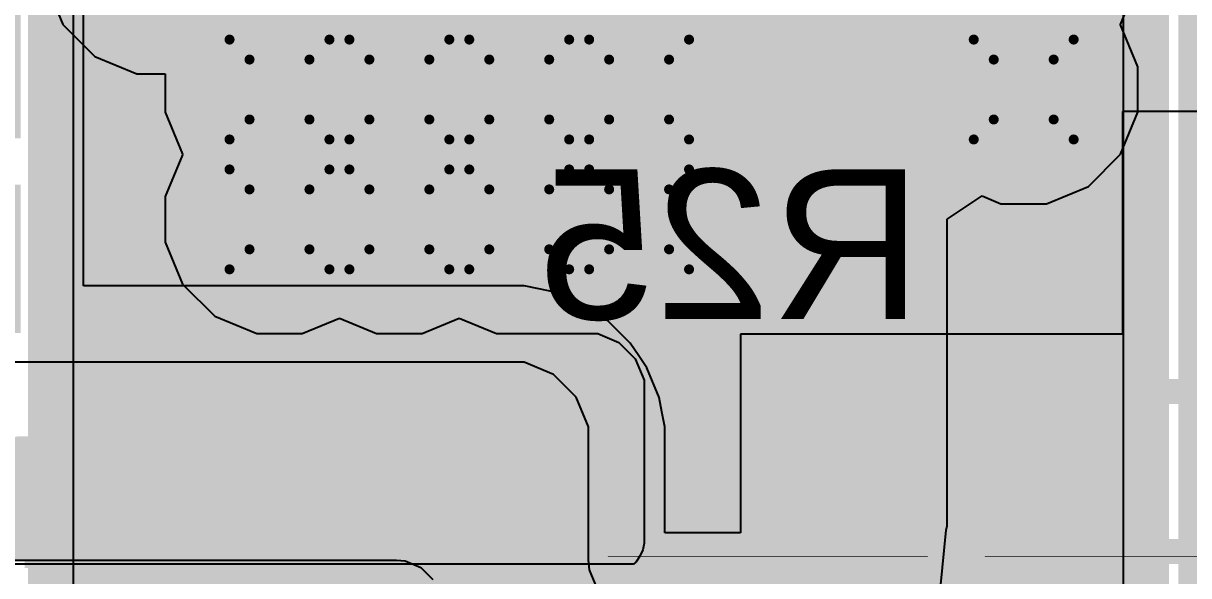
# Model space of a CAD drawing. Header units: inches. Extents: x -12 to 5357, y -8 to 5291.
# Drawn here: x 25.78 to 31.7, y 29.91 to 32.72 of the extents above; entities that cross this region are included whole.
import ezdxf

# ---------------------------------------------------------------- set-up
doc = ezdxf.new("R2010")
doc.units = ezdxf.units.IN
for name, color, linetype in [('Bottom Layer', 5, 'Continuous'), ('Bottom Overlay', 54, 'Continuous'), ('Bottom Paste', 16, 'Continuous'), ('Bottom Solder', 6, 'Continuous'), ('Drill Drawing', 1, 'Continuous'), ('Ground', 16, 'Continuous'), ('Power', 76, 'Continuous'), ('Top Layer', 1, 'Continuous'), ('Top Paste', 8, 'Continuous'), ('Top Solder', 216, 'Continuous'), ('Via Holes', 16, 'Continuous')]:
    doc.layers.add(name, color=color, linetype=linetype)
doc.styles.add('Arial', font='', dxfattribs={"height": 0.2})
doc.styles.get('Arial').set_extended_font_data('Arial')

# ---------------------------------------------------------------- blocks, each defined once
blk = doc.blocks.new('C___0402_B_12')
at = {"layer": 'Bottom Layer'}
for points in [[(-0.2413, 0.3175), (-0.2413, -0.3175), (-0.6985, -0.3175), (-0.6985, 0.3175)], [(0.6985, 0.3175), (0.6985, -0.3175), (0.2413, -0.3175), (0.2413, 0.3175)]]:
    blk.add_hatch(color=5, dxfattribs=at).paths.add_polyline_path(points)
at = {"layer": 'Bottom Paste'}
for points in [[(-0.2413, 0.3175), (-0.2413, -0.3175), (-0.6985, -0.3175), (-0.6985, 0.3175)], [(0.6985, 0.3175), (0.6985, -0.3175), (0.2413, -0.3175), (0.2413, 0.3175)]]:
    blk.add_hatch(color=16, dxfattribs=at).paths.add_polyline_path(points)
at = {"layer": 'Bottom Solder'}
for points in [[(-0.1813, 0.3775), (-0.1813, -0.3775), (-0.7585, -0.3775), (-0.7585, 0.3775)], [(0.7585, 0.3775), (0.7585, -0.3775), (0.1813, -0.3775), (0.1813, 0.3775)]]:
    blk.add_hatch(color=6, dxfattribs=at).paths.add_polyline_path(points)
at = {"layer": 'Bottom Overlay', "const_width": 0.127}
for points in [[(-0.7874, -0.4064), (-0.7874, 0.4064)], [(-0.7874, 0.4064), (-0.2794, 0.4064)], [(0.2794, 0.4064), (0.7874, 0.4064)], [(0.7874, -0.4064), (0.7874, 0.4064)], [(-0.7874, -0.4064), (-0.2794, -0.4064)], [(0.2794, -0.4064), (0.7874, -0.4064)]]:
    blk.add_lwpolyline(points, dxfattribs=at)
at = {"layer": 'Bottom Overlay', "const_width": 0.0635}
for points in [[(-0.8191, 0.4064, 1), (-0.7556, 0.4064, 1)], [(-0.8191, 0.4064, 1), (-0.7556, 0.4064, 1)], [(-0.3112, 0.4064, 1), (-0.2477, 0.4064, 1)], [(0.2477, 0.4064, 1), (0.3111, 0.4064, 1)], [(0.7556, 0.4064, 1), (0.8191, 0.4064, 1)], [(0.7556, 0.4064, 1), (0.8191, 0.4064, 1)], [(-0.8191, -0.4064, 1), (-0.7556, -0.4064, 1)], [(-0.8191, -0.4064, 1), (-0.7556, -0.4064, 1)], [(-0.3112, -0.4064, 1), (-0.2477, -0.4064, 1)], [(0.2477, -0.4064, 1), (0.3111, -0.4064, 1)], [(0.7556, -0.4064, 1), (0.8191, -0.4064, 1)], [(0.7556, -0.4064, 1), (0.8191, -0.4064, 1)]]:
    blk.add_lwpolyline(points, format="xyb", close=True, dxfattribs=at)
blk = doc.blocks.new('48_UFQFPN_7_7__19')
at = {"layer": 'Top Layer'}
blk.add_hatch(color=1, dxfattribs=at).paths.add_polyline_path([(-2.8, 2.8), (2.8, 2.8), (2.8, -2.8), (-2.8, -2.8)])
at = {"layer": 'Top Paste'}
blk.add_hatch(color=8, dxfattribs=at).paths.add_polyline_path([(-2.8, 2.8), (2.8, 2.8), (2.8, -2.8), (-2.8, -2.8)])
at = {"layer": 'Top Solder'}
for points in [[(-2.9016, 2.9016), (2.9016, 2.9016), (2.9016, -2.9016), (-2.9016, -2.9016)], [(-1.0016, -3.7016), (-1.0016, -2.9484), (-0.4984, -2.9484), (-0.4984, -3.7016)], [(-0.5016, -3.7016), (-0.5016, -2.9484), (0.0016, -2.9484), (0.0016, -3.7016)], [(-0.0016, -3.7016), (-0.0016, -2.9484), (0.5016, -2.9484), (0.5016, -3.7016)], [(0.4984, -3.7016), (0.4984, -2.9484), (1.0016, -2.9484), (1.0016, -3.7016)], [(0.9984, -3.7016), (0.9984, -2.9484), (1.5016, -2.9484), (1.5016, -3.7016)], [(1.4984, -3.7016), (1.4984, -2.9484), (2.0016, -2.9484), (2.0016, -3.7016)]]:
    blk.add_hatch(color=216, dxfattribs=at).paths.add_polyline_path(points)
blk = doc.blocks.new('R___0402_B_43')
at = {"layer": 'Bottom Layer'}
for points in [[(-0.2413, 0.3175), (-0.2413, -0.3175), (-0.6985, -0.3175), (-0.6985, 0.3175)], [(0.6985, 0.3175), (0.6985, -0.3175), (0.2413, -0.3175), (0.2413, 0.3175)]]:
    blk.add_hatch(color=5, dxfattribs=at).paths.add_polyline_path(points)
at = {"layer": 'Bottom Paste'}
for points in [[(-0.2413, 0.3175), (-0.2413, -0.3175), (-0.6985, -0.3175), (-0.6985, 0.3175)], [(0.6985, 0.3175), (0.6985, -0.3175), (0.2413, -0.3175), (0.2413, 0.3175)]]:
    blk.add_hatch(color=16, dxfattribs=at).paths.add_polyline_path(points)
at = {"layer": 'Bottom Solder'}
for points in [[(-0.1863, 0.3725), (-0.1863, -0.3725), (-0.7535, -0.3725), (-0.7535, 0.3725)], [(0.7535, 0.3725), (0.7535, -0.3725), (0.1863, -0.3725), (0.1863, 0.3725)]]:
    blk.add_hatch(color=6, dxfattribs=at).paths.add_polyline_path(points)
at = {"layer": 'Bottom Overlay'}
for points, const_width in [([(-0.7874, 0.4064), (-0.7874, -0.4064)], 0.127), ([(0.7874, 0.4064), (-0.7874, 0.4064)], 0.127), ([(0.8128, 0.4318), (-0.8128, 0.4318)], 0.00323), ([(0.7874, 0.4064), (0.7874, -0.4064)], 0.127), ([(0.7874, -0.4064), (-0.7874, -0.4064)], 0.127)]:
    blk.add_lwpolyline(points, dxfattribs=dict(at, const_width=const_width))
for points, const_width in [([(-0.8191, 0.4064, 1), (-0.7556, 0.4064, 1)], 0.0635), ([(-0.8191, 0.4064, 1), (-0.7556, 0.4064, 1)], 0.0635), ([(-0.8136, 0.4318, 1), (-0.812, 0.4318, 1)], 0.00161), ([(0.7556, 0.4064, 1), (0.8191, 0.4064, 1)], 0.0635), ([(0.7556, 0.4064, 1), (0.8191, 0.4064, 1)], 0.0635), ([(0.812, 0.4318, 1), (0.8136, 0.4318, 1)], 0.00161), ([(-0.8191, -0.4064, 1), (-0.7556, -0.4064, 1)], 0.0635), ([(-0.8191, -0.4064, 1), (-0.7556, -0.4064, 1)], 0.0635), ([(0.7556, -0.4064, 1), (0.8191, -0.4064, 1)], 0.0635), ([(0.7556, -0.4064, 1), (0.8191, -0.4064, 1)], 0.0635)]:
    blk.add_lwpolyline(points, format="xyb", close=True, dxfattribs=dict(at, const_width=const_width))
blk = doc.blocks.new('R___0402_B_44')
at = {"layer": 'Bottom Layer'}
for points in [[(-0.2413, 0.3175), (-0.2413, -0.3175), (-0.6985, -0.3175), (-0.6985, 0.3175)], [(0.6985, 0.3175), (0.6985, -0.3175), (0.2413, -0.3175), (0.2413, 0.3175)]]:
    blk.add_hatch(color=5, dxfattribs=at).paths.add_polyline_path(points)
at = {"layer": 'Bottom Paste'}
for points in [[(-0.2413, 0.3175), (-0.2413, -0.3175), (-0.6985, -0.3175), (-0.6985, 0.3175)], [(0.6985, 0.3175), (0.6985, -0.3175), (0.2413, -0.3175), (0.2413, 0.3175)]]:
    blk.add_hatch(color=16, dxfattribs=at).paths.add_polyline_path(points)
at = {"layer": 'Bottom Solder'}
for points in [[(-0.1863, 0.3725), (-0.1863, -0.3725), (-0.7535, -0.3725), (-0.7535, 0.3725)], [(0.7535, 0.3725), (0.7535, -0.3725), (0.1863, -0.3725), (0.1863, 0.3725)]]:
    blk.add_hatch(color=6, dxfattribs=at).paths.add_polyline_path(points)
at = {"layer": 'Bottom Overlay'}
for points, const_width in [([(-0.7874, 0.4064), (-0.7874, -0.4064)], 0.127), ([(0.7874, 0.4064), (-0.7874, 0.4064)], 0.127), ([(0.8128, 0.4318), (-0.8128, 0.4318)], 0.00323), ([(0.7874, 0.4064), (0.7874, -0.4064)], 0.127), ([(0.7874, -0.4064), (-0.7874, -0.4064)], 0.127)]:
    blk.add_lwpolyline(points, dxfattribs=dict(at, const_width=const_width))
for points, const_width in [([(-0.8191, 0.4064, 1), (-0.7556, 0.4064, 1)], 0.0635), ([(-0.8191, 0.4064, 1), (-0.7556, 0.4064, 1)], 0.0635), ([(-0.8136, 0.4318, 1), (-0.812, 0.4318, 1)], 0.00161), ([(0.7556, 0.4064, 1), (0.8191, 0.4064, 1)], 0.0635), ([(0.7556, 0.4064, 1), (0.8191, 0.4064, 1)], 0.0635), ([(0.812, 0.4318, 1), (0.8136, 0.4318, 1)], 0.00161), ([(-0.8191, -0.4064, 1), (-0.7556, -0.4064, 1)], 0.0635), ([(-0.8191, -0.4064, 1), (-0.7556, -0.4064, 1)], 0.0635), ([(0.7556, -0.4064, 1), (0.8191, -0.4064, 1)], 0.0635), ([(0.7556, -0.4064, 1), (0.8191, -0.4064, 1)], 0.0635)]:
    blk.add_lwpolyline(points, format="xyb", close=True, dxfattribs=dict(at, const_width=const_width))
blk = doc.blocks.new('C___0402_B_103')
at = {"layer": 'Bottom Layer'}
for points in [[(-0.2413, 0.3175), (-0.2413, -0.3175), (-0.6985, -0.3175), (-0.6985, 0.3175)], [(0.6985, 0.3175), (0.6985, -0.3175), (0.2413, -0.3175), (0.2413, 0.3175)]]:
    blk.add_hatch(color=5, dxfattribs=at).paths.add_polyline_path(points)
at = {"layer": 'Bottom Paste'}
for points in [[(-0.2413, 0.3175), (-0.2413, -0.3175), (-0.6985, -0.3175), (-0.6985, 0.3175)], [(0.6985, 0.3175), (0.6985, -0.3175), (0.2413, -0.3175), (0.2413, 0.3175)]]:
    blk.add_hatch(color=16, dxfattribs=at).paths.add_polyline_path(points)
at = {"layer": 'Bottom Solder'}
for points in [[(-0.1813, 0.3775), (-0.1813, -0.3775), (-0.7585, -0.3775), (-0.7585, 0.3775)], [(0.7585, 0.3775), (0.7585, -0.3775), (0.1813, -0.3775), (0.1813, 0.3775)]]:
    blk.add_hatch(color=6, dxfattribs=at).paths.add_polyline_path(points)
at = {"layer": 'Bottom Overlay', "const_width": 0.127}
for points in [[(-0.7874, 0.4064), (-0.7874, -0.4064)], [(-0.2794, 0.4064), (-0.7874, 0.4064)], [(0.7874, 0.4064), (0.2794, 0.4064)], [(0.7874, 0.4064), (0.7874, -0.4064)], [(-0.2794, -0.4064), (-0.7874, -0.4064)], [(0.7874, -0.4064), (0.2794, -0.4064)]]:
    blk.add_lwpolyline(points, dxfattribs=at)
at = {"layer": 'Bottom Overlay', "const_width": 0.0635}
for points in [[(-0.8191, 0.4064, 1), (-0.7556, 0.4064, 1)], [(-0.8191, 0.4064, 1), (-0.7556, 0.4064, 1)], [(-0.3112, 0.4064, 1), (-0.2477, 0.4064, 1)], [(0.2477, 0.4064, 1), (0.3111, 0.4064, 1)], [(0.7556, 0.4064, 1), (0.8191, 0.4064, 1)], [(0.7556, 0.4064, 1), (0.8191, 0.4064, 1)], [(-0.8192, -0.4064, 1), (-0.7557, -0.4064, 1)], [(-0.8192, -0.4064, 1), (-0.7557, -0.4064, 1)], [(-0.3112, -0.4064, 1), (-0.2477, -0.4064, 1)], [(0.2477, -0.4064, 1), (0.3112, -0.4064, 1)], [(0.7556, -0.4064, 1), (0.8191, -0.4064, 1)], [(0.7556, -0.4064, 1), (0.8191, -0.4064, 1)]]:
    blk.add_lwpolyline(points, format="xyb", close=True, dxfattribs=at)
blk = doc.blocks.new('C___0402_B_104')
at = {"layer": 'Bottom Layer'}
for points in [[(-0.2413, 0.3175), (-0.2413, -0.3175), (-0.6985, -0.3175), (-0.6985, 0.3175)], [(0.6985, 0.3175), (0.6985, -0.3175), (0.2413, -0.3175), (0.2413, 0.3175)]]:
    blk.add_hatch(color=5, dxfattribs=at).paths.add_polyline_path(points)
at = {"layer": 'Bottom Paste'}
for points in [[(-0.2413, 0.3175), (-0.2413, -0.3175), (-0.6985, -0.3175), (-0.6985, 0.3175)], [(0.6985, 0.3175), (0.6985, -0.3175), (0.2413, -0.3175), (0.2413, 0.3175)]]:
    blk.add_hatch(color=16, dxfattribs=at).paths.add_polyline_path(points)
at = {"layer": 'Bottom Solder'}
for points in [[(-0.1813, 0.3775), (-0.1813, -0.3775), (-0.7585, -0.3775), (-0.7585, 0.3775)], [(0.7585, 0.3775), (0.7585, -0.3775), (0.1813, -0.3775), (0.1813, 0.3775)]]:
    blk.add_hatch(color=6, dxfattribs=at).paths.add_polyline_path(points)
at = {"layer": 'Bottom Overlay', "const_width": 0.127}
for points in [[(-0.7874, 0.4064), (-0.7874, -0.4064)], [(-0.2794, 0.4064), (-0.7874, 0.4064)], [(0.7874, 0.4064), (0.2794, 0.4064)], [(0.7874, 0.4064), (0.7874, -0.4064)], [(-0.2794, -0.4064), (-0.7874, -0.4064)], [(0.7874, -0.4064), (0.2794, -0.4064)]]:
    blk.add_lwpolyline(points, dxfattribs=at)
at = {"layer": 'Bottom Overlay', "const_width": 0.0635}
for points in [[(-0.8191, 0.4064, 1), (-0.7556, 0.4064, 1)], [(-0.8191, 0.4064, 1), (-0.7556, 0.4064, 1)], [(-0.3111, 0.4064, 1), (-0.2477, 0.4064, 1)], [(0.2477, 0.4064, 1), (0.3112, 0.4064, 1)], [(0.7556, 0.4064, 1), (0.8191, 0.4064, 1)], [(0.7556, 0.4064, 1), (0.8191, 0.4064, 1)], [(-0.8191, -0.4064, 1), (-0.7556, -0.4064, 1)], [(-0.8191, -0.4064, 1), (-0.7556, -0.4064, 1)], [(-0.3111, -0.4064, 1), (-0.2477, -0.4064, 1)], [(0.2477, -0.4064, 1), (0.3112, -0.4064, 1)], [(0.7556, -0.4064, 1), (0.8191, -0.4064, 1)], [(0.7556, -0.4064, 1), (0.8191, -0.4064, 1)]]:
    blk.add_lwpolyline(points, format="xyb", close=True, dxfattribs=at)
blk = doc.blocks.new('C___0402_B_111')
at = {"layer": 'Bottom Layer'}
for points in [[(-0.2413, 0.3175), (-0.2413, -0.3175), (-0.6985, -0.3175), (-0.6985, 0.3175)], [(0.6985, 0.3175), (0.6985, -0.3175), (0.2413, -0.3175), (0.2413, 0.3175)]]:
    blk.add_hatch(color=5, dxfattribs=at).paths.add_polyline_path(points)
at = {"layer": 'Bottom Paste'}
for points in [[(-0.2413, 0.3175), (-0.2413, -0.3175), (-0.6985, -0.3175), (-0.6985, 0.3175)], [(0.6985, 0.3175), (0.6985, -0.3175), (0.2413, -0.3175), (0.2413, 0.3175)]]:
    blk.add_hatch(color=16, dxfattribs=at).paths.add_polyline_path(points)
at = {"layer": 'Bottom Solder'}
for points in [[(-0.1813, 0.3775), (-0.1813, -0.3775), (-0.7585, -0.3775), (-0.7585, 0.3775)], [(0.7585, 0.3775), (0.7585, -0.3775), (0.1813, -0.3775), (0.1813, 0.3775)]]:
    blk.add_hatch(color=6, dxfattribs=at).paths.add_polyline_path(points)
at = {"layer": 'Bottom Overlay', "const_width": 0.127}
for points in [[(-0.7874, 0.4064), (-0.7874, -0.4064)], [(-0.2794, 0.4064), (-0.7874, 0.4064)], [(0.2794, 0.4064), (0.7874, 0.4064)], [(0.7874, 0.4064), (0.7874, -0.4064)], [(-0.7874, -0.4064), (-0.2794, -0.4064)], [(0.2794, -0.4064), (0.7874, -0.4064)]]:
    blk.add_lwpolyline(points, dxfattribs=at)
at = {"layer": 'Bottom Overlay', "const_width": 0.0635}
for points in [[(-0.8191, 0.4064, 1), (-0.7556, 0.4064, 1)], [(-0.8191, 0.4064, 1), (-0.7556, 0.4064, 1)], [(-0.3112, 0.4064, 1), (-0.2477, 0.4064, 1)], [(0.2477, 0.4064, 1), (0.3111, 0.4064, 1)], [(0.7556, 0.4064, 1), (0.8191, 0.4064, 1)], [(0.7556, 0.4064, 1), (0.8191, 0.4064, 1)], [(-0.8191, -0.4064, 1), (-0.7556, -0.4064, 1)], [(-0.8191, -0.4064, 1), (-0.7556, -0.4064, 1)], [(-0.3112, -0.4064, 1), (-0.2477, -0.4064, 1)], [(0.2477, -0.4064, 1), (0.3111, -0.4064, 1)], [(0.7556, -0.4064, 1), (0.8191, -0.4064, 1)], [(0.7556, -0.4064, 1), (0.8191, -0.4064, 1)]]:
    blk.add_lwpolyline(points, format="xyb", close=True, dxfattribs=at)
blk = doc.blocks.new('C___0402_B_112')
at = {"layer": 'Bottom Layer'}
for points in [[(-0.2413, 0.3175), (-0.2413, -0.3175), (-0.6985, -0.3175), (-0.6985, 0.3175)], [(0.6985, 0.3175), (0.6985, -0.3175), (0.2413, -0.3175), (0.2413, 0.3175)]]:
    blk.add_hatch(color=5, dxfattribs=at).paths.add_polyline_path(points)
at = {"layer": 'Bottom Paste'}
for points in [[(-0.2413, 0.3175), (-0.2413, -0.3175), (-0.6985, -0.3175), (-0.6985, 0.3175)], [(0.6985, 0.3175), (0.6985, -0.3175), (0.2413, -0.3175), (0.2413, 0.3175)]]:
    blk.add_hatch(color=16, dxfattribs=at).paths.add_polyline_path(points)
at = {"layer": 'Bottom Solder'}
for points in [[(-0.1813, 0.3775), (-0.1813, -0.3775), (-0.7585, -0.3775), (-0.7585, 0.3775)], [(0.7585, 0.3775), (0.7585, -0.3775), (0.1813, -0.3775), (0.1813, 0.3775)]]:
    blk.add_hatch(color=6, dxfattribs=at).paths.add_polyline_path(points)
at = {"layer": 'Bottom Overlay', "const_width": 0.127}
for points in [[(-0.7874, 0.4064), (-0.7874, -0.4064)], [(-0.7874, 0.4064), (-0.2794, 0.4064)], [(0.2794, 0.4064), (0.7874, 0.4064)], [(0.7874, 0.4064), (0.7874, -0.4064)], [(-0.7874, -0.4064), (-0.2794, -0.4064)], [(0.2794, -0.4064), (0.7874, -0.4064)]]:
    blk.add_lwpolyline(points, dxfattribs=at)
at = {"layer": 'Bottom Overlay', "const_width": 0.0635}
for points in [[(-0.8192, 0.4064, 1), (-0.7557, 0.4064, 1)], [(-0.8192, 0.4064, 1), (-0.7557, 0.4064, 1)], [(-0.3111, 0.4064, 1), (-0.2477, 0.4064, 1)], [(0.2477, 0.4064, 1), (0.3111, 0.4064, 1)], [(0.7557, 0.4064, 1), (0.8192, 0.4064, 1)], [(0.7557, 0.4064, 1), (0.8192, 0.4064, 1)], [(-0.8192, -0.4064, 1), (-0.7557, -0.4064, 1)], [(-0.8192, -0.4064, 1), (-0.7557, -0.4064, 1)], [(-0.3111, -0.4064, 1), (-0.2477, -0.4064, 1)], [(0.2477, -0.4064, 1), (0.3111, -0.4064, 1)], [(0.7557, -0.4064, 1), (0.8192, -0.4064, 1)], [(0.7557, -0.4064, 1), (0.8192, -0.4064, 1)]]:
    blk.add_lwpolyline(points, format="xyb", close=True, dxfattribs=at)

msp = doc.modelspace()

# ---------------------------------------------------------------- hatches: boundary and pattern name
at = {"layer": 'Bottom Layer'}
h = msp.add_hatch(color=5, dxfattribs=at)
edge = h.paths.add_edge_path()
edge.add_arc((27.0786, 32.3864), 0.2, 0, 360)
h = msp.add_hatch(color=5, dxfattribs=at)
edge = h.paths.add_edge_path()
edge.add_arc((27.6882, 32.3864), 0.2, 0, 360)
h = msp.add_hatch(color=5, dxfattribs=at)
edge = h.paths.add_edge_path()
edge.add_arc((28.2978, 32.3864), 0.2, 0, 360)
h = msp.add_hatch(color=5, dxfattribs=at)
edge = h.paths.add_edge_path()
edge.add_arc((28.9074, 32.3864), 0.2, 0, 360)
h = msp.add_hatch(color=5, dxfattribs=at)
edge = h.paths.add_edge_path()
edge.add_arc((30.8632, 32.3864), 0.2, 0, 360)
h = msp.add_hatch(color=5, dxfattribs=at)
edge = h.paths.add_edge_path()
edge.add_arc((27.0786, 31.726), 0.2, 0, 360)
h = msp.add_hatch(color=5, dxfattribs=at)
edge = h.paths.add_edge_path()
edge.add_arc((27.6882, 31.726), 0.2, 0, 360)
h = msp.add_hatch(color=5, dxfattribs=at)
edge = h.paths.add_edge_path()
edge.add_arc((28.2978, 31.726), 0.2, 0, 360)
h = msp.add_hatch(color=5, dxfattribs=at)
edge = h.paths.add_edge_path()
edge.add_arc((28.9074, 31.726), 0.2, 0, 360)
at = {"layer": 'Ground'}
h = msp.add_hatch(color=16, dxfattribs=at)
edge = h.paths.add_edge_path()
edge.add_arc((27.0786, 32.3864), 0.2, 0, 360)
h = msp.add_hatch(color=16, dxfattribs=at)
edge = h.paths.add_edge_path()
edge.add_arc((27.6882, 32.3864), 0.2, 0, 360)
h = msp.add_hatch(color=16, dxfattribs=at)
edge = h.paths.add_edge_path()
edge.add_arc((28.2978, 32.3864), 0.2, 0, 360)
h = msp.add_hatch(color=16, dxfattribs=at)
edge = h.paths.add_edge_path()
edge.add_arc((28.9074, 32.3864), 0.2, 0, 360)
h = msp.add_hatch(color=16, dxfattribs=at)
edge = h.paths.add_edge_path()
edge.add_arc((30.8632, 32.3864), 0.2, 0, 360)
h = msp.add_hatch(color=16, dxfattribs=at)
edge = h.paths.add_edge_path()
edge.add_arc((27.0786, 31.726), 0.2, 0, 360)
h = msp.add_hatch(color=16, dxfattribs=at)
edge = h.paths.add_edge_path()
edge.add_arc((27.6882, 31.726), 0.2, 0, 360)
h = msp.add_hatch(color=16, dxfattribs=at)
edge = h.paths.add_edge_path()
edge.add_arc((28.2978, 31.726), 0.2, 0, 360)
h = msp.add_hatch(color=16, dxfattribs=at)
edge = h.paths.add_edge_path()
edge.add_arc((28.9074, 31.726), 0.2, 0, 360)
at = {"layer": 'Power'}
h = msp.add_hatch(color=76, dxfattribs=at)
edge = h.paths.add_edge_path()
edge.add_arc((27.0786, 32.3864), 0.2, 0, 360)
h = msp.add_hatch(color=76, dxfattribs=at)
edge = h.paths.add_edge_path()
edge.add_arc((27.6882, 32.3864), 0.2, 0, 360)
h = msp.add_hatch(color=76, dxfattribs=at)
edge = h.paths.add_edge_path()
edge.add_arc((28.2978, 32.3864), 0.2, 0, 360)
h = msp.add_hatch(color=76, dxfattribs=at)
edge = h.paths.add_edge_path()
edge.add_arc((28.9074, 32.3864), 0.2, 0, 360)
h = msp.add_hatch(color=76, dxfattribs=at)
edge = h.paths.add_edge_path()
edge.add_arc((30.8632, 32.3864), 0.2, 0, 360)
h = msp.add_hatch(color=76, dxfattribs=at)
edge = h.paths.add_edge_path()
edge.add_arc((27.0786, 31.726), 0.2, 0, 360)
h = msp.add_hatch(color=76, dxfattribs=at)
edge = h.paths.add_edge_path()
edge.add_arc((27.6882, 31.726), 0.2, 0, 360)
h = msp.add_hatch(color=76, dxfattribs=at)
edge = h.paths.add_edge_path()
edge.add_arc((28.2978, 31.726), 0.2, 0, 360)
h = msp.add_hatch(color=76, dxfattribs=at)
edge = h.paths.add_edge_path()
edge.add_arc((28.9074, 31.726), 0.2, 0, 360)
at = {"layer": 'Top Layer'}
h = msp.add_hatch(color=1, dxfattribs=at)
edge = h.paths.add_edge_path()
edge.add_arc((27.0786, 32.3864), 0.2, 0, 360)
h = msp.add_hatch(color=1, dxfattribs=at)
edge = h.paths.add_edge_path()
edge.add_arc((27.6882, 32.3864), 0.2, 0, 360)
h = msp.add_hatch(color=1, dxfattribs=at)
edge = h.paths.add_edge_path()
edge.add_arc((28.2978, 32.3864), 0.2, 0, 360)
h = msp.add_hatch(color=1, dxfattribs=at)
edge = h.paths.add_edge_path()
edge.add_arc((28.9074, 32.3864), 0.2, 0, 360)
h = msp.add_hatch(color=1, dxfattribs=at)
edge = h.paths.add_edge_path()
edge.add_arc((30.8632, 32.3864), 0.2, 0, 360)
h = msp.add_hatch(color=1, dxfattribs=at)
edge = h.paths.add_edge_path()
edge.add_arc((27.0786, 31.726), 0.2, 0, 360)
h = msp.add_hatch(color=1, dxfattribs=at)
edge = h.paths.add_edge_path()
edge.add_arc((27.6882, 31.726), 0.2, 0, 360)
h = msp.add_hatch(color=1, dxfattribs=at)
edge = h.paths.add_edge_path()
edge.add_arc((28.2978, 31.726), 0.2, 0, 360)
h = msp.add_hatch(color=1, dxfattribs=at)
edge = h.paths.add_edge_path()
edge.add_arc((28.9074, 31.726), 0.2, 0, 360)
at = {"layer": 'Via Holes'}
h = msp.add_hatch(color=7, dxfattribs=at)
edge = h.paths.add_edge_path()
edge.add_arc((27.0786, 32.3864), 0.1, 0, 360)
h = msp.add_hatch(color=7, dxfattribs=at)
edge = h.paths.add_edge_path()
edge.add_arc((27.6882, 32.3864), 0.1, 0, 360)
h = msp.add_hatch(color=7, dxfattribs=at)
edge = h.paths.add_edge_path()
edge.add_arc((28.2978, 32.3864), 0.1, 0, 360)
h = msp.add_hatch(color=7, dxfattribs=at)
edge = h.paths.add_edge_path()
edge.add_arc((28.9074, 32.3864), 0.1, 0, 360)
h = msp.add_hatch(color=7, dxfattribs=at)
edge = h.paths.add_edge_path()
edge.add_arc((30.8632, 32.3864), 0.1, 0, 360)
h = msp.add_hatch(color=7, dxfattribs=at)
edge = h.paths.add_edge_path()
edge.add_arc((27.0786, 31.726), 0.1, 0, 360)
h = msp.add_hatch(color=7, dxfattribs=at)
edge = h.paths.add_edge_path()
edge.add_arc((27.6882, 31.726), 0.1, 0, 360)
h = msp.add_hatch(color=7, dxfattribs=at)
edge = h.paths.add_edge_path()
edge.add_arc((28.2978, 31.726), 0.1, 0, 360)
h = msp.add_hatch(color=7, dxfattribs=at)
edge = h.paths.add_edge_path()
edge.add_arc((28.9074, 31.726), 0.1, 0, 360)

# ---------------------------------------------------------------- linework, layer by layer
at = {"layer": 'Bottom Layer'}
for p, q in [((26.0826, 32.2237), (26.0826, 32.9029)), ((32.5846, 32.2745), (31.3654, 32.2745)), ((31.3654, 32.2745), (31.3654, 31.1422)), ((26.0826, 31.3877), (26.0826, 32.2237)), ((26.0826, 32.2237), (26.0826, 32.2237)), ((28.2411, 31.3877), (26.0826, 31.3877)), ((28.3222, 31.3878), (28.2411, 31.3877)), ((28.2411, 31.3877), (28.2411, 31.3877)), ((28.3223, 31.3878), (28.3222, 31.3878)), ((28.3222, 31.3878), (28.3222, 31.3878)), ((28.3972, 31.3729), (28.3223, 31.3878)), ((28.4709, 31.3582), (28.3972, 31.3729)), ((28.471, 31.3582), (28.4709, 31.3582)), ((28.4709, 31.3582), (28.4709, 31.3582)), ((28.6212, 31.296), (28.471, 31.3582)), ((28.6829, 31.2548), (28.6212, 31.296)), ((28.6212, 31.296), (28.6212, 31.296)), ((28.6212, 31.296), (28.6212, 31.296)), ((28.7472, 31.2118), (28.6829, 31.2548)), ((28.7473, 31.2118), (28.7472, 31.2118)), ((28.7472, 31.2118), (28.7472, 31.2118)), ((28.8622, 31.0968), (28.7473, 31.2118)), ((31.3654, 31.1422), (29.4223, 31.1422)), ((29.4223, 31.1422), (29.4223, 30.132)), ((28.8623, 31.0967), (28.8622, 31.0968)), ((28.8622, 31.0968), (28.8622, 31.0968)), ((28.9052, 31.0324), (28.8623, 31.0967)), ((28.2411, 30.9993), (24.8341, 30.9993)), ((28.3223, 30.9993), (28.2411, 30.9993)), ((28.2411, 30.9993), (28.2411, 30.9993)), ((28.4726, 30.9371), (28.3223, 30.9993)), ((28.9464, 30.9708), (28.9052, 31.0324)), ((28.5875, 30.8221), (28.4726, 30.9371)), ((28.9464, 30.9707), (28.9464, 30.9708)), ((29.0086, 30.8205), (28.9464, 30.9707)), ((28.9464, 30.9707), (28.9464, 30.9707)), ((28.6497, 30.6719), (28.5875, 30.8221)), ((29.0086, 30.8204), (29.0086, 30.8205)), ((29.0087, 30.8204), (29.0086, 30.8204)), ((29.0231, 30.7478), (29.0087, 30.8204)), ((29.0382, 30.6718), (29.0231, 30.7478)), ((28.6497, 30.5906), (28.6497, 30.6719)), ((29.0381, 30.5904), (29.0382, 30.6717)), ((29.0382, 30.6717), (29.0382, 30.6718)), ((29.0382, 30.6718), (29.0382, 30.6718)), ((28.6497, 29.9933), (28.6497, 30.5906)), ((29.0381, 30.132), (29.0381, 30.5904)), ((29.4223, 30.132), (29.0381, 30.132)), ((23.5256, 29.9933), (27.6744, 29.9933)), ((27.6744, 29.9933), (27.7176, 29.989)), ((27.7176, 29.989), (27.7975, 29.9559)), ((28.6545, 29.9446), (28.6497, 29.9933)), ((28.6497, 29.9933), (28.6497, 29.9933)), ((27.7975, 29.9559), (27.8587, 29.8948)), ((28.6918, 29.8545), (28.6545, 29.9446))]:
    msp.add_line(p, q, dxfattribs=at)
at = {"layer": 'Bottom Layer', "const_width": 0.254}
for points in [[(26.469, 32.5723), (26.469, 33.0468)], [(26.4128, 32.5161), (26.469, 32.5723)], [(26.4128, 32.5161), (26.4818, 32.4471)], [(26.4818, 31.5942), (26.4818, 32.4471)], [(30.2536, 31.726), (30.8852, 31.726)], [(26.4128, 31.5252), (26.4818, 31.5942)], [(30.0319, 30.4437), (31.0098, 30.4437)]]:
    msp.add_lwpolyline(points, dxfattribs=at)
at = {"layer": 'Bottom Layer', "const_width": 0.127}
for points in [[(26.4055, 32.5723, 1), (26.5325, 32.5723, 1)], [(26.4055, 32.5723, 1), (26.5325, 32.5723, 1)], [(26.3493, 32.5161, 1), (26.4763, 32.5161, 1)], [(26.3493, 32.5161, 1), (26.4763, 32.5161, 1)], [(26.4183, 32.4471, 1), (26.5453, 32.4471, 1)], [(26.4183, 32.4471, 1), (26.5453, 32.4471, 1)], [(30.1901, 31.726, 1), (30.3171, 31.726, 1)], [(30.8217, 31.726, 1), (30.9487, 31.726, 1)], [(30.8217, 31.726, 1), (30.9487, 31.726, 1)], [(26.4183, 31.5942, 1), (26.5453, 31.5942, 1)], [(26.4183, 31.5942, 1), (26.5453, 31.5942, 1)], [(26.3493, 31.5252, 1), (26.4763, 31.5252, 1)], [(30.9717, 31.576, 1), (31.0987, 31.576, 1)], [(29.9684, 30.4437, 1), (30.0954, 30.4437, 1)], [(30.9463, 30.4437, 1), (31.0733, 30.4437, 1)]]:
    msp.add_lwpolyline(points, format="xyb", close=True, dxfattribs=at)
at = {"layer": 'Bottom Layer', "const_width": 0.254}
msp.add_lwpolyline([(30.8852, 31.726, -0.414214), (31.0352, 31.576)], format="xyb", dxfattribs=at)
at = {"layer": 'Drill Drawing', "const_width": 0.0508}
for points in [[(26.8246, 32.6404), (27.3326, 32.6404)], [(26.8246, 32.1324), (26.8246, 32.6404)], [(27.3326, 32.1324), (27.3326, 32.6404)], [(27.4342, 32.6404), (27.9422, 32.6404)], [(27.4342, 32.1324), (27.4342, 32.6404)], [(27.9422, 32.1324), (27.9422, 32.6404)], [(28.0438, 32.6404), (28.5518, 32.6404)], [(28.0438, 32.1324), (28.0438, 32.6404)], [(28.5518, 32.1324), (28.5518, 32.6404)], [(28.6534, 32.6404), (29.1614, 32.6404)], [(28.6534, 32.1324), (28.6534, 32.6404)], [(29.1614, 32.1324), (29.1614, 32.6404)], [(30.6092, 32.6404), (31.1172, 32.6404)], [(30.6092, 32.1324), (30.6092, 32.6404)], [(31.1172, 32.1324), (31.1172, 32.6404)], [(26.9262, 32.5388), (27.231, 32.5388)], [(26.9262, 32.234), (26.9262, 32.5388)], [(27.231, 32.234), (27.231, 32.5388)], [(27.5358, 32.5388), (27.8406, 32.5388)], [(27.5358, 32.234), (27.5358, 32.5388)], [(27.8406, 32.234), (27.8406, 32.5388)], [(28.1454, 32.5388), (28.4502, 32.5388)], [(28.1454, 32.234), (28.1454, 32.5388)], [(28.4502, 32.234), (28.4502, 32.5388)], [(28.755, 32.5388), (29.0598, 32.5388)], [(28.755, 32.234), (28.755, 32.5388)], [(29.0598, 32.234), (29.0598, 32.5388)], [(30.7108, 32.5388), (31.0156, 32.5388)], [(30.7108, 32.234), (30.7108, 32.5388)], [(31.0156, 32.234), (31.0156, 32.5388)], [(26.9262, 32.234), (27.231, 32.234)], [(27.5358, 32.234), (27.8406, 32.234)], [(28.1454, 32.234), (28.4502, 32.234)], [(28.755, 32.234), (29.0598, 32.234)], [(30.7108, 32.234), (31.0156, 32.234)], [(26.8246, 32.1324), (27.3326, 32.1324)], [(27.4342, 32.1324), (27.9422, 32.1324)], [(28.0438, 32.1324), (28.5518, 32.1324)], [(28.6534, 32.1324), (29.1614, 32.1324)], [(30.6092, 32.1324), (31.1172, 32.1324)], [(26.8246, 31.98), (27.3326, 31.98)], [(26.8246, 31.472), (26.8246, 31.98)], [(27.3326, 31.472), (27.3326, 31.98)], [(27.4342, 31.98), (27.9422, 31.98)], [(27.4342, 31.472), (27.4342, 31.98)], [(27.9422, 31.472), (27.9422, 31.98)], [(28.0438, 31.98), (28.5518, 31.98)], [(28.0438, 31.472), (28.0438, 31.98)], [(28.5518, 31.472), (28.5518, 31.98)], [(28.6534, 31.98), (29.1614, 31.98)], [(28.6534, 31.472), (28.6534, 31.98)], [(29.1614, 31.472), (29.1614, 31.98)], [(26.9262, 31.8784), (27.231, 31.8784)], [(26.9262, 31.5736), (26.9262, 31.8784)], [(27.231, 31.5736), (27.231, 31.8784)], [(27.5358, 31.8784), (27.8406, 31.8784)], [(27.5358, 31.5736), (27.5358, 31.8784)], [(27.8406, 31.5736), (27.8406, 31.8784)], [(28.1454, 31.8784), (28.4502, 31.8784)], [(28.1454, 31.5736), (28.1454, 31.8784)], [(28.4502, 31.5736), (28.4502, 31.8784)], [(28.755, 31.8784), (29.0598, 31.8784)], [(28.755, 31.5736), (28.755, 31.8784)], [(29.0598, 31.5736), (29.0598, 31.8784)], [(26.9262, 31.5736), (27.231, 31.5736)], [(27.5358, 31.5736), (27.8406, 31.5736)], [(28.1454, 31.5736), (28.4502, 31.5736)], [(28.755, 31.5736), (29.0598, 31.5736)], [(26.8246, 31.472), (27.3326, 31.472)], [(27.4342, 31.472), (27.9422, 31.472)], [(28.0438, 31.472), (28.5518, 31.472)], [(28.6534, 31.472), (29.1614, 31.472)]]:
    msp.add_lwpolyline(points, dxfattribs=at)
at = {"layer": 'Drill Drawing', "const_width": 0.0254}
for points in [[(26.8119, 32.6404, 1), (26.8373, 32.6404, 1)], [(26.8119, 32.6404, 1), (26.8373, 32.6404, 1)], [(27.3199, 32.6404, 1), (27.3453, 32.6404, 1)], [(27.3199, 32.6404, 1), (27.3453, 32.6404, 1)], [(27.4215, 32.6404, 1), (27.4469, 32.6404, 1)], [(27.4215, 32.6404, 1), (27.4469, 32.6404, 1)], [(27.9295, 32.6404, 1), (27.9549, 32.6404, 1)], [(27.9295, 32.6404, 1), (27.9549, 32.6404, 1)], [(28.0311, 32.6404, 1), (28.0565, 32.6404, 1)], [(28.0311, 32.6404, 1), (28.0565, 32.6404, 1)], [(28.5391, 32.6404, 1), (28.5645, 32.6404, 1)], [(28.5391, 32.6404, 1), (28.5645, 32.6404, 1)], [(28.6407, 32.6404, 1), (28.6661, 32.6404, 1)], [(28.6407, 32.6404, 1), (28.6661, 32.6404, 1)], [(29.1487, 32.6404, 1), (29.1741, 32.6404, 1)], [(29.1487, 32.6404, 1), (29.1741, 32.6404, 1)], [(30.5965, 32.6404, 1), (30.6219, 32.6404, 1)], [(30.5965, 32.6404, 1), (30.6219, 32.6404, 1)], [(31.1045, 32.6404, 1), (31.1299, 32.6404, 1)], [(31.1045, 32.6404, 1), (31.1299, 32.6404, 1)], [(26.9135, 32.5388, 1), (26.9389, 32.5388, 1)], [(26.9135, 32.5388, 1), (26.9389, 32.5388, 1)], [(27.2183, 32.5388, 1), (27.2437, 32.5388, 1)], [(27.2183, 32.5388, 1), (27.2437, 32.5388, 1)], [(27.5231, 32.5388, 1), (27.5485, 32.5388, 1)], [(27.5231, 32.5388, 1), (27.5485, 32.5388, 1)], [(27.8279, 32.5388, 1), (27.8533, 32.5388, 1)], [(27.8279, 32.5388, 1), (27.8533, 32.5388, 1)], [(28.1327, 32.5388, 1), (28.1581, 32.5388, 1)], [(28.1327, 32.5388, 1), (28.1581, 32.5388, 1)], [(28.4375, 32.5388, 1), (28.4629, 32.5388, 1)], [(28.4375, 32.5388, 1), (28.4629, 32.5388, 1)], [(28.7423, 32.5388, 1), (28.7677, 32.5388, 1)], [(28.7423, 32.5388, 1), (28.7677, 32.5388, 1)], [(29.0471, 32.5388, 1), (29.0725, 32.5388, 1)], [(29.0471, 32.5388, 1), (29.0725, 32.5388, 1)], [(30.6981, 32.5388, 1), (30.7235, 32.5388, 1)], [(30.6981, 32.5388, 1), (30.7235, 32.5388, 1)], [(31.0029, 32.5388, 1), (31.0283, 32.5388, 1)], [(31.0029, 32.5388, 1), (31.0283, 32.5388, 1)], [(26.9135, 32.234, 1), (26.9389, 32.234, 1)], [(26.9135, 32.234, 1), (26.9389, 32.234, 1)], [(27.2183, 32.234, 1), (27.2437, 32.234, 1)], [(27.2183, 32.234, 1), (27.2437, 32.234, 1)], [(27.5231, 32.234, 1), (27.5485, 32.234, 1)], [(27.5231, 32.234, 1), (27.5485, 32.234, 1)], [(27.8279, 32.234, 1), (27.8533, 32.234, 1)], [(27.8279, 32.234, 1), (27.8533, 32.234, 1)], [(28.1327, 32.234, 1), (28.1581, 32.234, 1)], [(28.1327, 32.234, 1), (28.1581, 32.234, 1)], [(28.4375, 32.234, 1), (28.4629, 32.234, 1)], [(28.4375, 32.234, 1), (28.4629, 32.234, 1)], [(28.7423, 32.234, 1), (28.7677, 32.234, 1)], [(28.7423, 32.234, 1), (28.7677, 32.234, 1)], [(29.0471, 32.234, 1), (29.0725, 32.234, 1)], [(29.0471, 32.234, 1), (29.0725, 32.234, 1)], [(30.6981, 32.234, 1), (30.7235, 32.234, 1)], [(30.6981, 32.234, 1), (30.7235, 32.234, 1)], [(31.0029, 32.234, 1), (31.0283, 32.234, 1)], [(31.0029, 32.234, 1), (31.0283, 32.234, 1)], [(26.8119, 32.1324, 1), (26.8373, 32.1324, 1)], [(26.8119, 32.1324, 1), (26.8373, 32.1324, 1)], [(27.3199, 32.1324, 1), (27.3453, 32.1324, 1)], [(27.3199, 32.1324, 1), (27.3453, 32.1324, 1)], [(27.4215, 32.1324, 1), (27.4469, 32.1324, 1)], [(27.4215, 32.1324, 1), (27.4469, 32.1324, 1)], [(27.9295, 32.1324, 1), (27.9549, 32.1324, 1)], [(27.9295, 32.1324, 1), (27.9549, 32.1324, 1)], [(28.0311, 32.1324, 1), (28.0565, 32.1324, 1)], [(28.0311, 32.1324, 1), (28.0565, 32.1324, 1)], [(28.5391, 32.1324, 1), (28.5645, 32.1324, 1)], [(28.5391, 32.1324, 1), (28.5645, 32.1324, 1)], [(28.6407, 32.1324, 1), (28.6661, 32.1324, 1)], [(28.6407, 32.1324, 1), (28.6661, 32.1324, 1)], [(29.1487, 32.1324, 1), (29.1741, 32.1324, 1)], [(29.1487, 32.1324, 1), (29.1741, 32.1324, 1)], [(30.5965, 32.1324, 1), (30.6219, 32.1324, 1)], [(30.5965, 32.1324, 1), (30.6219, 32.1324, 1)], [(31.1045, 32.1324, 1), (31.1299, 32.1324, 1)], [(31.1045, 32.1324, 1), (31.1299, 32.1324, 1)], [(26.8119, 31.98, 1), (26.8373, 31.98, 1)], [(26.8119, 31.98, 1), (26.8373, 31.98, 1)], [(27.3199, 31.98, 1), (27.3453, 31.98, 1)], [(27.3199, 31.98, 1), (27.3453, 31.98, 1)], [(27.4215, 31.98, 1), (27.4469, 31.98, 1)], [(27.4215, 31.98, 1), (27.4469, 31.98, 1)], [(27.9295, 31.98, 1), (27.9549, 31.98, 1)], [(27.9295, 31.98, 1), (27.9549, 31.98, 1)], [(28.0311, 31.98, 1), (28.0565, 31.98, 1)], [(28.0311, 31.98, 1), (28.0565, 31.98, 1)], [(28.5391, 31.98, 1), (28.5645, 31.98, 1)], [(28.5391, 31.98, 1), (28.5645, 31.98, 1)], [(28.6407, 31.98, 1), (28.6661, 31.98, 1)], [(28.6407, 31.98, 1), (28.6661, 31.98, 1)], [(29.1487, 31.98, 1), (29.1741, 31.98, 1)], [(29.1487, 31.98, 1), (29.1741, 31.98, 1)], [(26.9135, 31.8784, 1), (26.9389, 31.8784, 1)], [(26.9135, 31.8784, 1), (26.9389, 31.8784, 1)], [(27.2183, 31.8784, 1), (27.2437, 31.8784, 1)], [(27.2183, 31.8784, 1), (27.2437, 31.8784, 1)], [(27.5231, 31.8784, 1), (27.5485, 31.8784, 1)], [(27.5231, 31.8784, 1), (27.5485, 31.8784, 1)], [(27.8279, 31.8784, 1), (27.8533, 31.8784, 1)], [(27.8279, 31.8784, 1), (27.8533, 31.8784, 1)], [(28.1327, 31.8784, 1), (28.1581, 31.8784, 1)], [(28.1327, 31.8784, 1), (28.1581, 31.8784, 1)], [(28.4375, 31.8784, 1), (28.4629, 31.8784, 1)], [(28.4375, 31.8784, 1), (28.4629, 31.8784, 1)], [(28.7423, 31.8784, 1), (28.7677, 31.8784, 1)], [(28.7423, 31.8784, 1), (28.7677, 31.8784, 1)], [(29.0471, 31.8784, 1), (29.0725, 31.8784, 1)], [(29.0471, 31.8784, 1), (29.0725, 31.8784, 1)], [(26.9135, 31.5736, 1), (26.9389, 31.5736, 1)], [(26.9135, 31.5736, 1), (26.9389, 31.5736, 1)], [(27.2183, 31.5736, 1), (27.2437, 31.5736, 1)], [(27.2183, 31.5736, 1), (27.2437, 31.5736, 1)], [(27.5231, 31.5736, 1), (27.5485, 31.5736, 1)], [(27.5231, 31.5736, 1), (27.5485, 31.5736, 1)], [(27.8279, 31.5736, 1), (27.8533, 31.5736, 1)], [(27.8279, 31.5736, 1), (27.8533, 31.5736, 1)], [(28.1327, 31.5736, 1), (28.1581, 31.5736, 1)], [(28.1327, 31.5736, 1), (28.1581, 31.5736, 1)], [(28.4375, 31.5736, 1), (28.4629, 31.5736, 1)], [(28.4375, 31.5736, 1), (28.4629, 31.5736, 1)], [(28.7423, 31.5736, 1), (28.7677, 31.5736, 1)], [(28.7423, 31.5736, 1), (28.7677, 31.5736, 1)], [(29.0471, 31.5736, 1), (29.0725, 31.5736, 1)], [(29.0471, 31.5736, 1), (29.0725, 31.5736, 1)], [(26.8119, 31.472, 1), (26.8373, 31.472, 1)], [(26.8119, 31.472, 1), (26.8373, 31.472, 1)], [(27.3199, 31.472, 1), (27.3453, 31.472, 1)], [(27.3199, 31.472, 1), (27.3453, 31.472, 1)], [(27.4215, 31.472, 1), (27.4469, 31.472, 1)], [(27.4215, 31.472, 1), (27.4469, 31.472, 1)], [(27.9295, 31.472, 1), (27.9549, 31.472, 1)], [(27.9295, 31.472, 1), (27.9549, 31.472, 1)], [(28.0311, 31.472, 1), (28.0565, 31.472, 1)], [(28.0311, 31.472, 1), (28.0565, 31.472, 1)], [(28.5391, 31.472, 1), (28.5645, 31.472, 1)], [(28.5391, 31.472, 1), (28.5645, 31.472, 1)], [(28.6407, 31.472, 1), (28.6661, 31.472, 1)], [(28.6407, 31.472, 1), (28.6661, 31.472, 1)], [(29.1487, 31.472, 1), (29.1741, 31.472, 1)], [(29.1487, 31.472, 1), (29.1741, 31.472, 1)]]:
    msp.add_lwpolyline(points, format="xyb", close=True, dxfattribs=at)
at = {"layer": 'Power'}
for p, q in [((25.888, 32.9312), (25.9764, 32.7177)), ((31.3557, 32.7177), (31.4442, 32.9312)), ((25.9764, 32.7177), (26.1399, 32.5542)), ((31.3546, 32.7166), (31.3557, 32.7177)), ((31.3557, 32.7155), (31.3546, 32.7166)), ((31.4442, 32.502), (31.3557, 32.7155)), ((26.1399, 32.5542), (26.3534, 32.4658)), ((31.4442, 32.2708), (31.4442, 32.502)), ((26.3534, 32.4658), (26.4976, 32.4658)), ((26.4976, 32.4658), (26.4976, 32.2708)), ((26.4976, 32.2708), (26.586, 32.0573)), ((31.3557, 32.0573), (31.4442, 32.2708)), ((26.586, 32.0551), (26.4976, 31.8416)), ((26.586, 32.0573), (26.5871, 32.0562)), ((26.5871, 32.0562), (26.586, 32.0551)), ((31.1923, 31.8938), (31.3557, 32.0573)), ((30.9787, 31.8054), (31.1923, 31.8938)), ((26.4976, 31.8416), (26.4976, 31.6104)), ((30.4736, 31.7265), (30.6514, 31.8453)), ((30.6514, 31.8453), (30.7476, 31.8054)), ((30.7476, 31.8054), (30.9787, 31.8054)), ((30.4736, 30.167), (30.4736, 31.7265)), ((26.4976, 31.6104), (26.586, 31.3969)), ((26.586, 31.3969), (26.7495, 31.2334)), ((26.7495, 31.2334), (26.963, 31.145)), ((27.1941, 31.145), (27.3834, 31.2234)), ((27.3834, 31.2234), (27.5726, 31.145)), ((27.8037, 31.145), (27.993, 31.2234)), ((27.993, 31.2234), (28.1822, 31.145)), ((26.963, 31.145), (27.1941, 31.145)), ((27.5726, 31.145), (27.8037, 31.145)), ((28.1822, 31.145), (28.638, 31.145)), ((28.1822, 31.145), (28.1822, 31.145)), ((28.638, 31.145), (28.6967, 31.145)), ((28.6967, 31.145), (28.805, 31.1001)), ((28.805, 31.1001), (28.888, 31.0172)), ((28.888, 31.0172), (28.9329, 30.9088)), ((28.9329, 30.9088), (28.9329, 30.8501)), ((28.9329, 30.8501), (28.9329, 30.8501)), ((28.9329, 30.8501), (28.9329, 30.4846)), ((28.9329, 30.4846), (28.9328, 30.0959)), ((30.4692, 30.1451), (30.4736, 30.167)), ((30.4404, 29.8526), (30.4692, 30.1451)), ((28.9328, 30.0787), (28.9257, 30.0449)), ((28.9328, 30.0959), (28.9328, 30.0787)), ((28.9119, 30.0132), (28.8918, 29.9851)), ((28.9257, 30.0449), (28.9119, 30.0132)), ((28.8791, 29.9734), (21.1963, 29.9734)), ((28.8918, 29.9851), (28.8791, 29.9734)), ((28.8791, 29.9734), (28.8791, 29.9734))]:
    msp.add_line(p, q, dxfattribs=at)
at = {"layer": 'Power', "const_width": 0.254}
for points in [[(29.4508, 30.2903), (29.4508, 35.4114)], [(29.9556, 30.167), (29.9556, 34.8996)]]:
    msp.add_lwpolyline(points, dxfattribs=at)
for points in [[(29.4508, 30.2903, -0.414214), (28.7461, 29.5856)], [(29.9556, 30.167, -0.414214), (28.8598, 29.0712)]]:
    msp.add_lwpolyline(points, format="xyb", dxfattribs=at)
at = {"layer": 'Power', "const_width": 0.127}
for points in [[(29.3873, 30.2903, 1), (29.5143, 30.2903, 1)], [(29.3873, 30.2903, 1), (29.5143, 30.2903, 1)], [(29.8921, 30.167, 1), (30.0191, 30.167, 1)], [(29.8921, 30.167, 1), (30.0191, 30.167, 1)]]:
    msp.add_lwpolyline(points, format="xyb", close=True, dxfattribs=at)
at = {"layer": 'Top Layer'}
for p, q in [((26.0318, 32.045), (26.0318, 33.107)), ((31.3698, 33.045), (31.3698, 32.545)), ((31.3698, 32.545), (31.3698, 32.107)), ((31.3698, 32.107), (31.3698, 31.045)), ((26.0318, 31.545), (26.0318, 32.045)), ((26.0318, 31.045), (26.0318, 31.545)), ((26.0318, 30.545), (26.0318, 31.045)), ((31.3698, 31.045), (31.3698, 30.107)), ((26.0318, 30.045), (26.0318, 30.545)), ((31.3698, 30.107), (31.3698, 29.045)), ((26.0318, 29.545), (26.0318, 30.045))]:
    msp.add_line(p, q, dxfattribs=at)

# ---------------------------------------------------------------- block references
for name, p, rotation in [('48_UFQFPN_7_7__19', (28.7008, 30.826), 90), ('C___0402_B_104', (25.9429, 32.5161), 180), ('C___0402_B_103', (25.9429, 31.5252), 180), ('R___0402_B_43', (29.562, 30.4437), 180), ('R___0402_B_44', (31.4797, 30.4437), 180), ('C___0402_B_112', (26.1609, 29.7716), 90), ('C___0402_B_111', (27.2041, 29.7716), 90)]:
    msp.add_blockref(name, p, dxfattribs=dict(rotation=rotation))
msp.add_blockref('C___0402_B_12', (31.5051, 31.576))

# ---------------------------------------------------------------- texts
at = {"layer": 'Bottom Overlay', "style": 'Arial', "text_generation_flag": 2}
msp.add_text('R25', height=0.762, dxfattribs=at).set_placement((30.3475, 31.2187))

doc.saveas('drawing.dxf')
